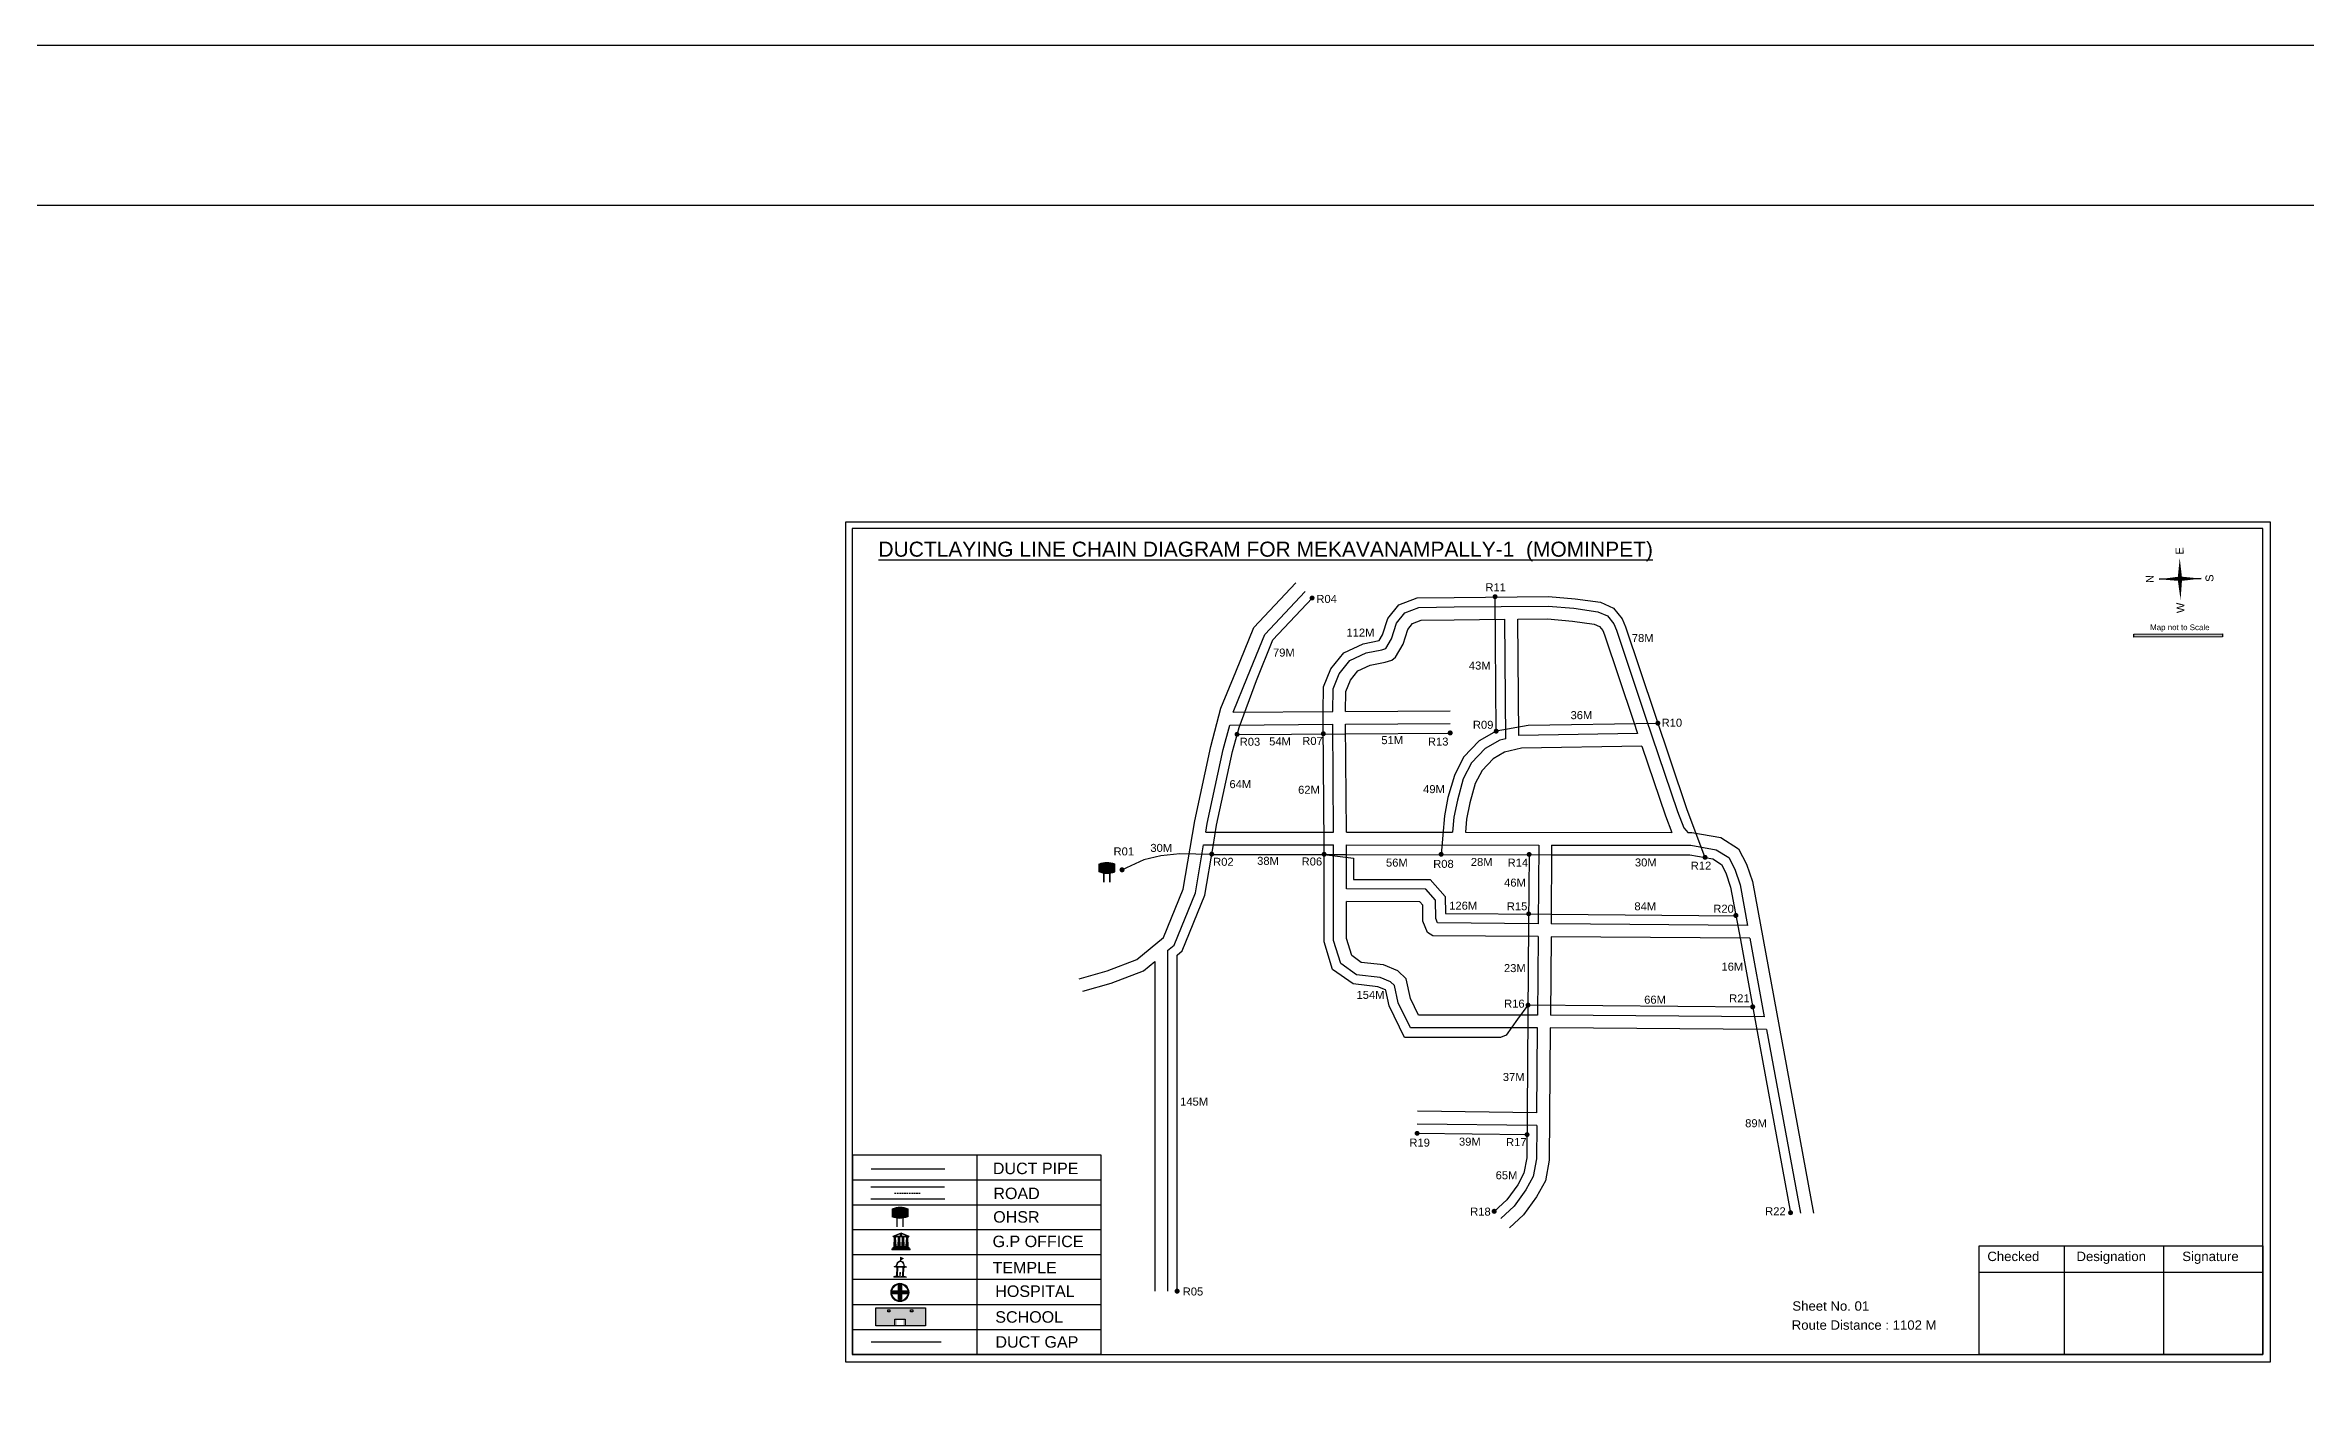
# Model space of a CAD drawing. Header units: inches. Extents: x -512 to 3904, y -21409 to -15407.
# Drawn here: x 1696 to 3108, y -16246 to -15407 of the extents above; entities that cross this region are included whole.
import ezdxf

# ---------------------------------------------------------------- set-up
doc = ezdxf.new("R2010")
doc.units = ezdxf.units.IN
doc.header["$MEASUREMENT"] = 0
doc.linetypes.add('DASHEDX2', pattern=[1.5, 1, -0.5])
for name, color, linetype in [('LANDMARK', 7, 'Continuous'), ('OHT', 7, 'Continuous'), ('pipe', 5, 'Continuous')]:
    doc.layers.add(name, color=color, linetype=linetype)
doc.styles.get("Standard").update_dxf_attribs({"font": 'arial.ttf'})

# ---------------------------------------------------------------- blocks, each defined once
blk = doc.blocks.new('OHT')
at = {"linetype": 'Continuous', "lineweight": 0, "true_color": 0x0ffffc}
blk.add_hatch(color=4, dxfattribs=at).paths.add_polyline_path([(0.01, 1), (0, 1, 0.101323), (-0.4, 0.92), (-0.4, 0.52, 0.194075), (0.4, 0.52), (0.4, 0.92, 0.097877)])
at = {"color": 4, "linetype": 'Continuous', "lineweight": 0, "true_color": 0x0ffffc, "flags": 128}
for points in [[(-0.4, 0.52), (-0.4, 0.92)], [(0.4, 0.52), (0.4, 0.92)]]:
    blk.add_lwpolyline(points, dxfattribs=at)
at = {"color": 4, "linetype": 'Continuous', "lineweight": 0, "true_color": 0x0ffffc, "const_width": 0.075, "flags": 128}
for points in [[(-0.15, 0), (-0.15, 0.48)], [(0.15, 0), (0.15, 0.47)]]:
    blk.add_lwpolyline(points, dxfattribs=at)
at = {"color": 4, "linetype": 'Continuous', "lineweight": 0, "true_color": 0x0ffffc}
for centre, radius, start, end in [((0.01, -0.02), 1.02, 67.3109, 113.4711), ((0, 1.51), 1.07, 247.7682, 291.7007)]:
    blk.add_arc(centre, radius, start, end, dxfattribs=at)
blk = doc.blocks.new('Government_Office')
at = {"linetype": 'Continuous', "lineweight": 0, "true_color": 0xff0000}
for points in [[(-0.5, 0.05), (0.5, 0.05), (0.5, 0), (-0.5, 0)], [(-0.45, 0.08), (-0.45, 0.12), (0.45, 0.12), (0.45, 0.08)], [(-0.4, 0.14), (-0.4, 0.18), (0.4, 0.18), (0.4, 0.14)]]:
    blk.add_hatch(color=1, dxfattribs=at).paths.add_polyline_path(points)
h = blk.add_hatch(color=1, dxfattribs=at)
h.paths.add_polyline_path([(0.44, 0.72), (0.45, 0.75), (0, 0.93), (-0.45, 0.75), (-0.44, 0.72)])
h.paths.add_polyline_path([(0.36, 0.75), (-0.36, 0.75), (0, 0.9)], flags=16)
h.paths.add_polyline_path([(0, 0.78, -1), (0, 0.87, -1)], flags=0)
h = blk.add_hatch(color=1, dxfattribs=at)
edge = h.paths.add_edge_path()
edge.add_line((-0.27, 0.2), (-0.3, 0.68))
edge.add_line((-0.3, 0.68), (-0.29, 0.68))
edge.add_arc((-0.28, 0.69), 0.0176, 225.304, 441.5659)
edge.add_line((-0.28, 0.7), (-0.39, 0.7))
edge.add_arc((-0.39, 0.69), 0.0176, 98.4341, 314.696)
edge.add_line((-0.38, 0.68), (-0.37, 0.68))
edge.add_line((-0.37, 0.68), (-0.4, 0.2))
edge.add_line((-0.4, 0.2), (-0.27, 0.2))
h = blk.add_hatch(color=1, dxfattribs=at)
edge = h.paths.add_edge_path()
edge.add_line((-0.05, 0.2), (-0.07, 0.68))
edge.add_line((-0.07, 0.68), (-0.07, 0.68))
edge.add_arc((-0.05, 0.69), 0.0176, 225.304, 441.5659)
edge.add_line((-0.05, 0.7), (-0.17, 0.7))
edge.add_arc((-0.17, 0.69), 0.0176, 98.4341, 314.696)
edge.add_line((-0.16, 0.68), (-0.15, 0.68))
edge.add_line((-0.15, 0.68), (-0.18, 0.2))
edge.add_line((-0.18, 0.2), (-0.05, 0.2))
h = blk.add_hatch(color=1, dxfattribs=at)
edge = h.paths.add_edge_path()
edge.add_arc((0, 0.83), 0.0467, 90, 270)
edge.add_arc((0, 0.83), 0.0467, 270, 450)
h = blk.add_hatch(color=1, dxfattribs=at)
edge = h.paths.add_edge_path()
edge.add_line((0.18, 0.2), (0.15, 0.68))
edge.add_line((0.15, 0.68), (0.16, 0.68))
edge.add_arc((0.17, 0.69), 0.0176, 225.304, 441.5659)
edge.add_line((0.17, 0.7), (0.05, 0.7))
edge.add_arc((0.05, 0.69), 0.0176, 98.4341, 314.696)
edge.add_line((0.07, 0.68), (0.07, 0.68))
edge.add_line((0.07, 0.68), (0.05, 0.2))
edge.add_line((0.05, 0.2), (0.18, 0.2))
h = blk.add_hatch(color=1, dxfattribs=at)
edge = h.paths.add_edge_path()
edge.add_line((0.4, 0.2), (0.37, 0.68))
edge.add_line((0.37, 0.68), (0.38, 0.68))
edge.add_arc((0.39, 0.69), 0.0176, 225.304, 441.5659)
edge.add_line((0.4, 0.7), (0.28, 0.7))
edge.add_arc((0.28, 0.69), 0.0176, 98.4341, 314.696)
edge.add_line((0.29, 0.68), (0.3, 0.68))
edge.add_line((0.3, 0.68), (0.27, 0.2))
edge.add_line((0.27, 0.2), (0.4, 0.2))
at = {"color": 1, "linetype": 'Continuous', "lineweight": 0, "true_color": 0xff0000, "flags": 128}
for points in [[(-0.5, 0.05), (0.5, 0.05), (0.5, 0), (-0.5, 0)], [(-0.45, 0.75), (-0.44, 0.72), (0.44, 0.72), (0.45, 0.75), (0, 0.93)], [(-0.45, 0.08), (-0.45, 0.12), (0.45, 0.12), (0.45, 0.08)], [(-0.4, 0.14), (-0.4, 0.18), (0.4, 0.18), (0.4, 0.14)], [(-0.36, 0.75), (0.36, 0.75), (0, 0.9)]]:
    blk.add_lwpolyline(points, close=True, dxfattribs=at)
for points in [[(-0.27, 0.2), (-0.3, 0.68), (-0.29, 0.68, 1.379694), (-0.28, 0.7), (-0.39, 0.7, 1.379694), (-0.38, 0.68), (-0.37, 0.68), (-0.4, 0.2)], [(-0.05, 0.2), (-0.07, 0.68), (-0.07, 0.68, 1.379694), (-0.05, 0.7), (-0.17, 0.7, 1.379694), (-0.16, 0.68), (-0.15, 0.68), (-0.18, 0.2)], [(0, 0.87, 1), (0, 0.78, 1)], [(0.18, 0.2), (0.15, 0.68), (0.16, 0.68, 1.379694), (0.17, 0.7), (0.05, 0.7, 1.379694), (0.07, 0.68), (0.07, 0.68), (0.05, 0.2)], [(0.4, 0.2), (0.37, 0.68), (0.38, 0.68, 1.379694), (0.4, 0.7), (0.28, 0.7, 1.379694), (0.29, 0.68), (0.3, 0.68), (0.27, 0.2)]]:
    blk.add_lwpolyline(points, format="xyb", close=True, dxfattribs=at)
blk = doc.blocks.new('Temple')
at = {"linetype": 'Continuous', "lineweight": 0, "true_color": 0xff0000}
h = blk.add_hatch(color=1, dxfattribs=at)
edge = h.paths.add_edge_path()
edge.add_line((0.17, 0.49), (0.22, 0.49))
edge.add_line((0.22, 0.49), (0.22, 0.5))
edge.add_line((0.22, 0.5), (0.31, 0.5))
edge.add_line((0.31, 0.5), (0.31, 0.53))
edge.add_line((0.31, 0.53), (0.26, 0.53))
edge.add_line((0.26, 0.53), (0.26, 0.54))
edge.add_line((0.26, 0.54), (0.2, 0.54))
edge.add_spline(control_points=[(0.2, 0.54), (0.2, 0.59), (0.19, 0.64), (0.14, 0.74), (0.09, 0.79), (0.03, 0.8), (0.02, 0.81), (0.01, 0.81)], knot_values=[4.712389, 4.712389, 4.712389, 4.712389, 5.278166, 5.278166, 6.117402, 6.117402, 6.223801, 6.223801, 6.223801, 6.223801], degree=3, periodic=0)
edge.add_line((0.01, 0.81), (0.01, 0.79))
edge.add_line((0.01, 0.79), (-0.01, 0.79))
edge.add_line((-0.01, 0.79), (-0.01, 0.81))
edge.add_spline(control_points=[(-0.01, 0.81), (-0.05, 0.8), (-0.1, 0.78), (-0.17, 0.7), (-0.2, 0.63), (-0.2, 0.55), (-0.2, 0.55), (-0.2, 0.54)], knot_values=[6.343965, 6.343965, 6.343965, 6.343965, 6.956638, 6.956638, 7.795874, 7.795874, 7.853982, 7.853982, 7.853982, 7.853982], degree=3, periodic=0)
edge.add_line((-0.2, 0.54), (-0.26, 0.54))
edge.add_line((-0.26, 0.54), (-0.26, 0.53))
edge.add_line((-0.26, 0.53), (-0.31, 0.53))
edge.add_line((-0.31, 0.53), (-0.31, 0.5))
edge.add_line((-0.31, 0.5), (-0.22, 0.5))
edge.add_line((-0.22, 0.5), (-0.22, 0.49))
edge.add_line((-0.22, 0.49), (-0.17, 0.49))
edge.add_line((-0.17, 0.49), (-0.17, 0.07))
edge.add_arc((-0.2, 0.07), 0.03, -90, 0, ccw=False)
edge.add_line((-0.2, 0.04), (-0.26, 0.04))
edge.add_line((-0.26, 0.04), (-0.26, 0.03))
edge.add_line((-0.26, 0.03), (-0.31, 0.03))
edge.add_line((-0.31, 0.03), (-0.31, 0))
edge.add_line((-0.31, 0), (0.31, 0))
edge.add_line((0.31, 0), (0.31, 0.03))
edge.add_line((0.31, 0.03), (0.26, 0.03))
edge.add_line((0.26, 0.03), (0.26, 0.04))
edge.add_line((0.26, 0.04), (0.2, 0.04))
edge.add_arc((0.2, 0.07), 0.03, 180, 270, ccw=False)
edge.add_line((0.17, 0.07), (0.17, 0.49))
h.paths.add_polyline_path([(0.12, 0.07, -0.414214), (0.1, 0.04), (0.05, 0.04), (0.05, 0.03), (-0.05, 0.03), (-0.05, 0.04), (-0.1, 0.04, -0.414214), (-0.12, 0.07), (-0.12, 0.5), (0.12, 0.5)], flags=16)
edge = h.paths.add_edge_path(flags=16)
edge.add_ellipse((0, 0.54), major_axis=(0, 0.242), ratio=0.722808, start_angle=270, end_angle=450, ccw=False)
edge.add_line((0.17, 0.54), (-0.17, 0.54))
h.paths.add_polyline_path([(0.01, 0.23), (0.01, 0.07), (-0.01, 0.07), (-0.01, 0.23)], flags=0)
at = {"linetype": 'Continuous', "lineweight": 0, "true_color": 0xe66000}
blk.add_hatch(color=32, dxfattribs=at).paths.add_polyline_path([(-0.01, 1), (0.15, 0.93), (0, 0.85)])
at = {"linetype": 'Continuous', "lineweight": 0, "true_color": 0xff0000}
h = blk.add_hatch(color=1, dxfattribs=at)
edge = h.paths.add_edge_path()
edge.add_line((0.01, 0.86), (0, 0.85))
edge.add_line((0, 0.85), (0, 0.93))
edge.add_line((0, 0.93), (-0.01, 0.93))
edge.add_line((-0.01, 0.93), (-0.01, 0.81))
edge.add_spline(control_points=[(-0.01, 0.81), (0, 0.81), (0, 0.81), (0.01, 0.81)], knot_values=[6.223801, 6.223801, 6.223801, 6.223801, 6.343965, 6.343965, 6.343965, 6.343965], degree=3, periodic=0)
edge.add_line((0.01, 0.81), (0.01, 0.86))
h = blk.add_hatch(color=1, dxfattribs=at)
edge = h.paths.add_edge_path()
edge.add_line((0.01, 0.79), (0.01, 0.81))
edge.add_spline(control_points=[(0.01, 0.81), (0, 0.81), (0, 0.81), (-0.01, 0.81)], knot_values=[6.223801, 6.223801, 6.223801, 6.223801, 6.343965, 6.343965, 6.343965, 6.343965], degree=3, periodic=0)
edge.add_line((-0.01, 0.81), (-0.01, 0.79))
edge.add_line((-0.01, 0.79), (0.01, 0.79))
at = {"color": 1, "linetype": 'Continuous', "lineweight": 0, "true_color": 0xff0000, "flags": 128}
blk.add_lwpolyline([(0.2, 0.54), (0.26, 0.54), (0.26, 0.53), (0.31, 0.53), (0.31, 0.5), (0.22, 0.5), (0.22, 0.49), (0.17, 0.49), (0.17, 0.07, 0.414214), (0.2, 0.04), (0.26, 0.04), (0.26, 0.03), (0.31, 0.03), (0.31, 0), (-0.31, 0), (-0.31, 0.03), (-0.26, 0.03), (-0.26, 0.04), (-0.2, 0.04, 0.414214), (-0.17, 0.07), (-0.17, 0.49), (-0.22, 0.49), (-0.22, 0.5), (-0.31, 0.5), (-0.31, 0.53), (-0.26, 0.53), (-0.26, 0.54), (-0.2, 0.54)], format="xyb", dxfattribs=at)
blk.add_lwpolyline([(-0.17, 0.54), (0.17, 0.54)], dxfattribs=at)
blk.add_lwpolyline([(0.12, 0.5), (0.12, 0.07, -0.414214), (0.1, 0.04), (0.05, 0.04), (0.05, 0.03), (-0.05, 0.03), (-0.05, 0.04), (-0.1, 0.04, -0.414214), (-0.12, 0.07), (-0.12, 0.5)], format="xyb", close=True, dxfattribs=at)
at = {"color": 32, "linetype": 'Continuous', "lineweight": 0, "true_color": 0xe66000, "flags": 128}
blk.add_lwpolyline([(-0.01, 1), (0.15, 0.93), (0, 0.85), (-0.01, 1)], dxfattribs=at)
at = {"color": 1, "linetype": 'Continuous', "lineweight": 0, "true_color": 0xff0000, "flags": 128}
for points in [[(0.01, 0.93), (-0.01, 0.93), (-0.01, 0.79), (0.01, 0.79)], [(0.01, 0.23), (-0.01, 0.23), (-0.01, 0.07), (0.01, 0.07)]]:
    blk.add_lwpolyline(points, close=True, dxfattribs=at)
at = {"color": 1, "linetype": 'Continuous', "lineweight": 0, "true_color": 0xff0000}
blk.add_ellipse((0, 0.54), major_axis=(0, 0.242), ratio=0.722808, start_param=4.712389, end_param=7.853982, dxfattribs=at)
blk.add_open_spline([(0.2, 0.54), (0.2, 0.59), (0.19, 0.64), (0.14, 0.74), (0.09, 0.79), (-0.02, 0.82), (-0.08, 0.79), (-0.17, 0.7), (-0.2, 0.63), (-0.2, 0.55), (-0.2, 0.55), (-0.2, 0.54)], degree=3, knots=[4.712389, 4.712389, 4.712389, 4.712389, 5.278166, 5.278166, 6.117402, 6.117402, 6.956638, 6.956638, 7.795874, 7.795874, 7.853982, 7.853982, 7.853982, 7.853982], dxfattribs=at)
blk = doc.blocks.new('*U122')
at = {"color": 0, "linetype": 'DASHEDX2', "transparency": 16777216}
blk.add_line((-8.2, 0), (8, 0), dxfattribs=at)
blk = doc.blocks.new('Hospital')
at = {"linetype": 'Continuous', "lineweight": 0, "true_color": 0x000000}
h = blk.add_hatch(color=18, dxfattribs=at)
h.paths.add_polyline_path([(-0.5, 0, 1), (0.5, 0, 1)])
h.paths.add_polyline_path([(0.45, 0, -1), (-0.45, 0, -1)], flags=16)
at = {"linetype": 'Continuous', "true_color": 0xff0000}
blk.add_hatch(color=1, dxfattribs=at).paths.add_polyline_path([(-0.39, 0.08), (-0.08, 0.08), (-0.08, 0.39), (0.08, 0.39), (0.08, 0.08), (0.39, 0.08), (0.39, -0.08), (0.08, -0.08), (0.08, -0.39), (-0.08, -0.39), (-0.08, -0.08), (-0.39, -0.08)])
at = {"color": 1, "linetype": 'Continuous', "true_color": 0xff0000, "flags": 128}
blk.add_lwpolyline([(-0.39, 0.08), (-0.08, 0.08), (-0.08, 0.39), (0.08, 0.39), (0.08, 0.08), (0.39, 0.08), (0.39, -0.08), (0.08, -0.08), (0.08, -0.39), (-0.08, -0.39), (-0.08, -0.08), (-0.39, -0.08)], close=True, dxfattribs=at)
at = {"color": 18, "linetype": 'Continuous', "lineweight": 0, "true_color": 0x000000}
for radius in [0.5, 0.446]:
    blk.add_circle((0, 0), radius, dxfattribs=at)

msp = doc.modelspace()

# ---------------------------------------------------------------- hatches: boundary and pattern name
at = {"ltscale": 0.5}
h = msp.add_hatch(color=5, dxfattribs=at)
h.dxf.hatch_style = 1
h.paths.add_polyline_path([(2489.2, -15752.2, 1), (2486.1, -15752.2, 1)])
h = msp.add_hatch(color=5, dxfattribs=at)
h.dxf.hatch_style = 1
h.paths.add_polyline_path([(2603.5, -15751.4, 1), (2600.4, -15751.4, 1)])
at = {"true_color": 0x0093dd}
h = msp.add_hatch(color=142, dxfattribs=at)
h.dxf.hatch_style = 1
h.paths.add_polyline_path([(3001, -15774.8), (3001, -15776.6), (3056.5, -15776.5), (3056.5, -15774.6)])
at = {"ltscale": 0.5}
h = msp.add_hatch(color=5, dxfattribs=at)
h.dxf.hatch_style = 1
h.paths.add_polyline_path([(2705.2, -15830.4, 1), (2702.1, -15830.4, 1)])
h = msp.add_hatch(color=5, dxfattribs=at)
h.dxf.hatch_style = 1
h.paths.add_polyline_path([(2442.3, -15837.4, 1), (2439.2, -15837.4, 1)])
h = msp.add_hatch(color=5, dxfattribs=at)
h.dxf.hatch_style = 1
h.paths.add_polyline_path([(2496.2, -15837, 1), (2493.1, -15837, 1)])
h = msp.add_hatch(color=5, dxfattribs=at)
h.dxf.hatch_style = 1
h.paths.add_polyline_path([(2575.5, -15836.5, 1), (2572.3, -15836.5, 1)])
h = msp.add_hatch(color=5, dxfattribs=at)
h.dxf.hatch_style = 1
h.paths.add_polyline_path([(2604.2, -15835.4, 1), (2601.1, -15835.4, 1)])
h = msp.add_hatch(color=5, dxfattribs=at)
h.dxf.hatch_style = 1
h.paths.add_polyline_path([(2426.5, -15912.2, 1), (2423.4, -15912.2, 1)])
h = msp.add_hatch(color=5, dxfattribs=at)
h.dxf.hatch_style = 1
h.paths.add_polyline_path([(2496.7, -15912.3, 1), (2493.6, -15912.3, 1)])
h = msp.add_hatch(color=5, dxfattribs=at)
h.dxf.hatch_style = 1
h.paths.add_polyline_path([(2569.8, -15912.3, 1), (2566.7, -15912.3, 1)])
h = msp.add_hatch(color=5, dxfattribs=at)
h.dxf.hatch_style = 1
h.paths.add_polyline_path([(2624.8, -15912.4, 1), (2621.7, -15912.4, 1)])
h = msp.add_hatch(color=5, dxfattribs=at)
h.dxf.hatch_style = 1
h.paths.add_polyline_path([(2734.7, -15914.2, 1), (2731.6, -15914.2, 1)])
h = msp.add_hatch(color=5, dxfattribs=at)
h.dxf.hatch_style = 1
h.paths.add_polyline_path([(2370.5, -15922, 1), (2367.3, -15922, 1)])
h = msp.add_hatch(color=5, dxfattribs=at)
h.dxf.hatch_style = 1
h.paths.add_polyline_path([(2624.5, -15949.5, 1), (2621.4, -15949.5, 1)])
h = msp.add_hatch(color=5, dxfattribs=at)
h.dxf.hatch_style = 1
h.paths.add_polyline_path([(2754, -15950.5, 1), (2750.8, -15950.5, 1)])
h = msp.add_hatch(color=5, dxfattribs=at)
h.dxf.hatch_style = 1
h.paths.add_polyline_path([(2624.1, -16006.5, 1), (2621, -16006.5, 1)])
h = msp.add_hatch(color=5, dxfattribs=at)
h.dxf.hatch_style = 1
h.paths.add_polyline_path([(2764.5, -16007.6, 1), (2761.3, -16007.6, 1)])
h = msp.add_hatch(color=5, dxfattribs=at)
h.dxf.hatch_style = 1
h.paths.add_polyline_path([(2554.8, -16086.6, 1), (2551.7, -16086.6, 1)])
h = msp.add_hatch(color=5, dxfattribs=at)
h.dxf.hatch_style = 1
h.paths.add_polyline_path([(2623.5, -16087.4, 1), (2620.4, -16087.4, 1)])
h = msp.add_hatch(color=5, dxfattribs=at)
h.dxf.hatch_style = 1
h.paths.add_polyline_path([(2603, -16135.3, 1), (2599.8, -16135.3, 1)])
h = msp.add_hatch(color=5, dxfattribs=at)
h.dxf.hatch_style = 1
h.paths.add_polyline_path([(2788.1, -16136.2, 1), (2785, -16136.2, 1)])
h = msp.add_hatch(color=5, dxfattribs=at)
h.dxf.hatch_style = 1
h.paths.add_polyline_path([(2404.9, -16185.2, 1), (2401.7, -16185.2, 1)])
at = {"true_color": 0xc8c92d}
h = msp.add_hatch(color=52, dxfattribs=at)
h.dxf.hatch_style = 1
h.paths.add_polyline_path([(2221.2, -16195.7), (2215, -16195.7), (2215, -16206.8), (2221.2, -16206.8)])
h.paths.add_polyline_path([(2246, -16195.7), (2239.9, -16195.7), (2239.9, -16206.8), (2246, -16206.8)])
at = {"true_color": 0x293189}
h = msp.add_hatch(color=177, dxfattribs=at)
h.dxf.hatch_style = 1
h.paths.add_polyline_path([(2239.9, -16195.7), (2221.2, -16195.7), (2221.2, -16206.8), (2228.2, -16206.8), (2228.2, -16203.2), (2232.1, -16203.2), (2232.1, -16206.8), (2239.9, -16206.8)])
h.paths.add_polyline_path([(2223.9, -16198.2), (2222.5, -16198.2), (2222.5, -16196.9), (2223.9, -16196.9)], flags=16)
h.paths.add_polyline_path([(2236.7, -16198.2), (2236.7, -16196.9), (2238.1, -16196.9), (2238.1, -16198.2)], flags=16)

# ---------------------------------------------------------------- linework, layer by layer
for p, q in [((3043.1, -15740.1), (3016.8, -15740.5)), ((3016.8, -15740.5), (3043.1, -15740.1)), ((3043.1, -15740.1), (3016.8, -15740.5)), ((3029.9, -15740.3), (3043.1, -15740.1)), ((2200.4, -16100.3), (2200.4, -16223.5)), ((2278.1, -16100.3), (2278.1, -16224.7)), ((2355.9, -16115.8), (2200.4, -16115.8)), ((2212, -16120.1), (2257.9, -16120.1)), ((2212, -16127.6), (2258.1, -16127.6)), ((2355.9, -16131.4), (2200.4, -16131.4)), ((2355.9, -16146.9), (2200.4, -16146.9)), ((2355.9, -16162.5), (2200.4, -16162.5)), ((2355.9, -16178), (2200.4, -16178)), ((2200.4, -16193.6), (2355.9, -16193.6)), ((2200.4, -16209.1), (2355.9, -16209.1)), ((2200.3, -16223.7), (2200.3, -16224.7)), ((2200.4, -16223.5), (2200.4, -16224.7)), ((2355.9, -16224.7), (2200.4, -16224.7))]:
    msp.add_line(p, q)
at = {"color": 1}
msp.add_line((3016.8, -15740.5), (3029.9, -15740.3), dxfattribs=at)
at = {"color": 242, "true_color": 0xcd2027}
for p, q in [((2957.4, -16156.8), (2957.4, -16224.7)), ((3019.6, -16156.8), (3019.6, -16224.7)), ((2904.4, -16173.3), (3081.7, -16173.3))]:
    msp.add_line(p, q, dxfattribs=at)
for points in [[(-511.8, -15406.9), (3904.1, -15406.9), (3904.1, -21409.2), (-511.8, -21409.2)], [(-411.8, -15506.9), (3804.1, -15506.9), (3804.1, -21309.2), (-411.8, -21309.2)], [(2196.2, -15704.9), (2196.2, -16229.4), (3086.4, -16229.4), (3086.4, -15704.9)], [(2200.3, -15708.9), (2200.3, -16224.7), (3081.7, -16224.7), (3081.7, -15708.9)], [(2246.1, -16195.7), (2246.1, -16206.8), (2215, -16206.8), (2215, -16195.7)], [(2223.9, -16196.9), (2223.9, -16198.2), (2222.5, -16198.2), (2222.5, -16196.9)], [(2236.7, -16198.2), (2236.7, -16196.9), (2238.1, -16196.9), (2238.1, -16198.2)]]:
    msp.add_lwpolyline(points, close=True)
for points in [[(2342.1, -15990.1), (2359.6, -15985.2), (2378.1, -15978.1), (2394.8, -15964.2), (2407, -15934.1), (2414.3, -15891.5), (2424.3, -15844.9), (2430.7, -15821), (2439.9, -15798.4), (2451.2, -15770.6), (2477.5, -15742.8)], [(2438.3, -15823.6), (2447.3, -15801.4), (2458.1, -15775), (2483.3, -15748.2)], [(2500.6, -15823.1), (2500.6, -15823.1), (2500.7, -15809), (2504.6, -15799.5), (2511.2, -15791.3), (2521.5, -15786.5), (2531.2, -15784.6), (2533.6, -15783.8), (2537.2, -15777.7), (2540.3, -15768), (2545.5, -15761.5), (2554.3, -15758.1), (2576.3, -15757.8), (2635.1, -15757.3), (2651.2, -15758.6), (2666.1, -15760.8), (2672.1, -15763.4), (2676.2, -15768.4), (2677.9, -15772.3), (2696, -15826.7), (2716, -15885.6), (2719.8, -15895.7), (2721.4, -15897.5), (2722.4, -15898.6)], [(2508.6, -15823.1), (2508.7, -15810.6), (2511.6, -15803.6), (2516.3, -15797.8), (2524, -15794.2), (2533.2, -15792.3), (2537.5, -15791), (2539.7, -15789.2), (2544.6, -15781), (2547.5, -15771.8), (2550.4, -15768.2), (2555.8, -15766.1), (2576.4, -15765.8), (2608.1, -15765.5)], [(2608.7, -15840.2), (2608.1, -15765.5)], [(2616.1, -15765.5), (2634.8, -15765.3), (2650.3, -15766.6), (2663.9, -15768.5), (2667.2, -15770), (2669.3, -15772.6), (2670.4, -15775.2), (2688.4, -15829.2), (2691, -15836.8)], [(2691, -15836.8), (2616.7, -15838), (2616.1, -15765.5)], [(2421.2, -15898.4), (2422.1, -15893.1), (2432.1, -15846.8), (2436.2, -15831.6)], [(2436.2, -15831.6), (2500.6, -15831.1)], [(2438.3, -15823.6), (2500.6, -15823.1)], [(2501.1, -15898.4), (2500.6, -15831.1)], [(2508.6, -15823.1), (2573.9, -15822.6)], [(2508.6, -15831.1), (2573.9, -15830.6)], [(2509.1, -15898.4), (2508.6, -15831.1)], [(2608.7, -15840.2), (2604.9, -15841.1), (2595.8, -15846.3), (2587.2, -15855.2), (2582.1, -15865.2), (2578.4, -15878.4), (2576.2, -15889.2), (2575.4, -15898.5)], [(2618.4, -15846), (2607.9, -15848.6), (2600.8, -15852.7), (2593.8, -15859.9), (2589.6, -15868.1), (2586.2, -15880.2), (2584.1, -15890.3), (2583.4, -15898.5)], [(2693.7, -15844.7), (2618.4, -15846)], [(2693.7, -15844.7), (2708.5, -15888.3), (2712.3, -15898.6)], [(2421.2, -15898.4), (2501.1, -15898.4)], [(2509.1, -15898.4), (2575.4, -15898.5)], [(2583.4, -15898.5), (2712.3, -15898.6)], [(2722.4, -15898.6), (2724.9, -15898.6), (2743.1, -15901.9), (2754.1, -15908.8), (2759.1, -15918.5), (2762.7, -15929.3), (2800.8, -16136.4)], [(2397.3, -15972.5), (2401.4, -15969), (2414.8, -15936.3), (2419.8, -15906.3)], [(2419.8, -15906.3), (2501.1, -15906.4)], [(2501.1, -15906.5), (2501.1, -15906.4)], [(2628, -16073.7), (2628.4, -16020.7), (2549.2, -16020.8), (2541.5, -16005), (2539.1, -15994.2), (2536.7, -15991.9), (2530.2, -15989.2), (2515.4, -15987.6), (2505.5, -15980.5), (2501.1, -15966.1), (2501.1, -15906.4)], [(2509.1, -15906.4), (2629.3, -15906.6)], [(2509.1, -15933.8), (2509.1, -15906.4)], [(2629.3, -15906.6), (2628.9, -15955.7)], [(2637.3, -15906.6), (2636.9, -15955.8)], [(2637.3, -15906.6), (2724.2, -15906.6), (2740.1, -15909.5), (2748, -15914.4), (2751.7, -15921.6), (2755, -15931.3), (2759.6, -15956.7)], [(2628.9, -15955.7), (2566, -15955.2), (2564.9, -15952.5), (2564.7, -15941), (2558.7, -15934), (2509.1, -15933.8)], [(2628.9, -15963.7), (2563, -15963.2), (2559.8, -15961.2), (2556.9, -15954.1), (2556.8, -15944), (2555, -15942), (2509.1, -15941.8)], [(2628.5, -16012.7), (2628.5, -16012.7), (2554.2, -16012.8), (2549.1, -16002.3), (2546.4, -15990.1), (2541.2, -15985.2), (2532.3, -15981.4), (2518.3, -15979.8), (2512.4, -15975.6), (2509.1, -15964.9), (2509.1, -15941.8)], [(2759.6, -15956.7), (2636.9, -15955.8)], [(2397.3, -15972.5), (2397.3, -16185.3)], [(2628.9, -15963.7), (2628.5, -16012.7)], [(2636.9, -15963.8), (2636.5, -16012.7)], [(2761.1, -15964.7), (2761.1, -15964.7), (2761.1, -15964.7), (2636.9, -15963.8)], [(2761.1, -15964.7), (2770.1, -16013.8)], [(2344.3, -15997.8), (2362.1, -15992.8), (2382.2, -15985.1), (2389.3, -15979.2)], [(2389.3, -15979.2), (2389.3, -16185.3)], [(2764.6, -15983.7), (2764.6, -15983.7), (2764.6, -15983.7)], [(2770.1, -16013.8), (2636.5, -16012.7)], [(2636.4, -16020.7), (2635.8, -16103.4), (2633.4, -16116.3), (2627.9, -16126.2), (2619.8, -16137.5), (2610.9, -16145.7)], [(2771.6, -16021.8), (2636.4, -16020.7)], [(2771.6, -16021.8), (2792.7, -16136.4)], [(2628, -16081.7), (2553.3, -16080.8)], [(2628.1, -16073.7), (2553.4, -16072.8)], [(2628, -16081.7), (2627.8, -16102.6), (2625.7, -16113.6), (2621.1, -16121.9), (2613.8, -16132.2), (2605.5, -16139.8)], [(2355.9, -16224.7), (2355.9, -16100.3), (2200.4, -16100.3)], [(2226.9, -16206.8), (2226.9, -16202.7), (2233.4, -16202.7), (2233.4, -16206.8)]]:
    msp.add_lwpolyline(points)
at = {"color": 142, "true_color": 0x0093dd}
msp.add_lwpolyline([(3056.5, -15776.5), (3001, -15776.6), (3001, -15774.8), (3056.5, -15774.6), (3056.5, -15776.5)], dxfattribs=at)
at = {"color": 242, "true_color": 0xcd2027}
msp.add_lwpolyline([(3081.7, -16224.7), (2904.4, -16224.7), (2904.4, -16156.8), (3081.7, -16156.8)], close=True, dxfattribs=at)
for points in [[(3031.2, -15740.3), (3028.4, -15740.3), (3029.7, -15727.1)], [(3031.2, -15740.3), (3028.4, -15740.3), (3029.7, -15727.1)], [(3031.2, -15740.3), (3028.4, -15740.3), (3030.2, -15753.4)], [(3031.2, -15740.3), (3028.4, -15740.3), (3030.2, -15753.4)], [(3030, -15741.6), (3029.9, -15738.8), (3043.1, -15740.1)], [(3030, -15741.6), (3029.9, -15738.8), (3043.1, -15740.1)]]:
    msp.add_solid(points)
at = {"color": 1}
msp.add_solid([(3030, -15741.6), (3029.9, -15738.8), (3016.8, -15740.5)], dxfattribs=at)
msp.add_solid([(3030, -15741.6), (3029.9, -15738.8), (3016.8, -15740.5)], dxfattribs=at)
at = {"layer": 'OHT', "color": 5}
msp.add_line((2212.2, -16108.7), (2258.1, -16108.7), dxfattribs=at)
at = {"layer": 'OHT', "color": 1}
msp.add_line((2212.2, -16216.9), (2255.8, -16216.9), dxfattribs=at)
at = {"layer": 'pipe'}
for points in [[(2403.3, -16185.3), (2403.3, -15975.3), (2406.4, -15972.7), (2420.6, -15937.9), (2425.8, -15907.4), (2428, -15894.2), (2437.9, -15848.2), (2442, -15833.1), (2452.9, -15803.7), (2463.2, -15778.3), (2487.7, -15752.3)], [(2622.5, -16006.6), (2616, -16015.3), (2608.8, -16025.2), (2605.4, -16026.7), (2545.4, -16026.8), (2535.8, -16007), (2533.6, -15997.3), (2533.4, -15997), (2528.7, -15995.1), (2513.2, -15993.3), (2500.4, -15984.2), (2495.1, -15967), (2495.1, -15906.4), (2494.6, -15831.2), (2494.6, -15823.1), (2494.8, -15807.8), (2499.4, -15796.4), (2507.4, -15786.5), (2519.6, -15780.8), (2529.6, -15778.8), (2531.7, -15775.2), (2535, -15765.1), (2541.8, -15756.5), (2553.2, -15752.2), (2576.3, -15751.8), (2635.3, -15751.3), (2651.9, -15752.7), (2667.8, -15754.9), (2675.9, -15758.5), (2681.4, -15765.3), (2683.5, -15770.2), (2701.7, -15824.8), (2721.6, -15883.6), (2733.1, -15914.3)], [(2602.7, -15835.5), (2602, -15751.6)], [(2703.6, -15830.6), (2622.7, -15831.9), (2602.6, -15835.5), (2592.1, -15841.5), (2582.3, -15851.6), (2576.5, -15863), (2572.5, -15876.9), (2570.3, -15888.3), (2568.2, -15912.5)], [(2440.8, -15837.5), (2508.7, -15837.1), (2573.9, -15836.6)], [(2424.9, -15912.4), (2405.1, -15912.1), (2393.2, -15913.2), (2382.6, -15915.8), (2368.9, -15922.1)], [(2424.9, -15912.4), (2509.1, -15912.4), (2637.3, -15912.6), (2723.6, -15912.6), (2737.9, -15915.2), (2743.4, -15918.6), (2746.1, -15923.9), (2749.1, -15932.9), (2755.2, -15965.8), (2765.7, -16022.9), (2786.6, -16136.3)], [(2495.1, -15912.4), (2513.4, -15914.7), (2513.4, -15928), (2561.4, -15928), (2570.7, -15938.7), (2570.9, -15949.3), (2637, -15949.8), (2752.4, -15950.7)], [(2623.3, -15912.5), (2622.9, -15955.7), (2622.5, -16012.6), (2622, -16073.6), (2621.8, -16102), (2620, -16111.5), (2616.1, -16118.7), (2609.3, -16128.2), (2601.4, -16135.4)], [(2762.9, -16007.7), (2622.5, -16006.6)], [(2621.9, -16087.6), (2553.2, -16086.8)]]:
    msp.add_lwpolyline(points, dxfattribs=at)

# ---------------------------------------------------------------- block references
at = {"linetype": 'DASHEDX2'}
msp.add_blockref('*U122', (2235, -16123.9), dxfattribs=at)
at = {"layer": 'LANDMARK'}
for name, p, xscale, yscale, zscale in [('Government_Office', (2230.8, -16159.3), 11.32114773247135, 11.32114773247135, 11.32114773247135), ('Hospital', (2230.1, -16186), 11.41772014427468, 11.41772014427468, 11.41772014427468)]:
    msp.add_blockref(name, p, dxfattribs=dict(at, xscale=xscale, yscale=yscale, zscale=zscale))
at = {"layer": 'LANDMARK', "xscale": 12.62452535729322, "yscale": 12.62452535729322, "zscale": 12.62452535729322, "rotation": 358.3713438591284}
msp.add_blockref('Temple', (2230.2, -16176.5), dxfattribs=at)
at = {"layer": 'OHT', "xscale": 12.45189723782068, "yscale": 12.45189723782068, "zscale": 12.45189723782068}
for p in [(2359.4, -15929.8), (2230.2, -16145.2)]:
    msp.add_blockref('OHT', p, dxfattribs=at)

# ---------------------------------------------------------------- texts
at = {"color": 242, "true_color": 0xcd2027}
msp.add_text('%%UDUCTLAYING LINE CHAIN DIAGRAM FOR MEKAVANAMPALLY-1  (MOMINPET)', height=9.375, dxfattribs=at).set_placement((2216.7, -15726.4))
for s, p in [('E', (3032.1, -15725)), ('N', (3013.5, -15742.8)), ('S', (3050.8, -15742.1)), ('W', (3032.7, -15761.6))]:
    msp.add_text(s, height=4.95, rotation=91.0063).set_placement(p)
for s, height, p in [('R11', 5, (2595.9, -15748)), ('R04', 5, (2490.3, -15755.3)), ('112M', 5, (2509.1, -15776.3)), ('78M', 5, (2687.4, -15779.7)), ('Map not to Scale', 3.542, (3011.2, -15772.3)), ('79M', 5, (2463.2, -15788.8)), ('43M', 5, (2585.6, -15796.9)), ('R09', 5, (2588.1, -15833.9)), ('36M', 5, (2649.1, -15827.9)), ('R10', 5, (2706, -15832.6)), ('R03', 5, (2442.4, -15844.5)), ('54M', 5, (2460.8, -15844.3)), ('R07', 5, (2481.5, -15844)), ('51M', 5, (2530.9, -15843.5)), ('R13', 5, (2560, -15844.4)), ('64M', 5, (2436, -15871)), ('62M', 5, (2478.9, -15874.5)), ('49M', 5, (2557, -15874.1)), ('R01', 5, (2363.6, -15913)), ('30M', 5, (2386.6, -15910.8)), ('R02', 5, (2425.8, -15919.5)), ('38M', 5, (2453.3, -15918.9)), ('R06', 5, (2481.1, -15919.3)), ('56M', 5, (2533.8, -15920)), ('R08', 5, (2563.3, -15920.8)), ('28M', 5, (2586.8, -15919.6)), ('R14', 5, (2609.8, -15920)), ('30M', 5, (2689.3, -15919.9)), ('R12', 5, (2724.2, -15921.9)), ('46M', 5, (2607.6, -15932.5)), ('126M', 5, (2573.3, -15946.9)), ('R15', 5, (2609.3, -15947.3)), ('84M', 5, (2689, -15947.3)), ('R20', 5, (2738.3, -15948.8)), ('23M', 5, (2607.5, -15985.9)), ('16M', 5, (2743.4, -15985)), ('154M', 5, (2515.4, -16002.6)), ('66M', 5, (2695.1, -16005.6)), ('R21', 5, (2748.2, -16004.8)), ('R16', 5, (2607.6, -16008.1)), ('37M', 5, (2606.8, -16053.9)), ('145M', 5, (2405.2, -16069.3)), ('89M', 5, (2758.2, -16082.8)), ('R19', 5, (2548.4, -16094.9)), ('39M', 5, (2579.4, -16094.3)), ('R17', 5, (2608.8, -16094.6)), ('DUCT PIPE', 7.18, (2288.2, -16112.1)), ('65M', 5, (2602.3, -16115.3)), ('ROAD ', 7.18, (2288.5, -16127.7)), ('OHSR', 7.18, (2288.4, -16142.4)), ('R18', 5, (2586.4, -16138)), ('R22', 5, (2770.7, -16137.8)), ('G.P OFFICE', 7.18, (2288, -16157.7)), ('TEMPLE', 7.18, (2288, -16174.1)), ('Checked', 5.89, (2909.5, -16166.4)), ('Designation', 5.886, (2965.2, -16166.4)), ('Signature', 5.89, (3031.3, -16166.4)), ('HOSPITAL', 7.18, (2289.7, -16188.8)), ('R05', 5, (2406.8, -16187.9)), ('SCHOOL', 7.18, (2289.7, -16204.9)), ('Sheet No. 01', 5.886, (2787.7, -16197.4)), ('DUCT GAP', 7.18, (2289.8, -16220.5)), ('Route Distance : 1102 M', 5.886, (2787.3, -16209.3))]:
    msp.add_text(s, height=height).set_placement(p)

doc.saveas('drawing.dxf')
